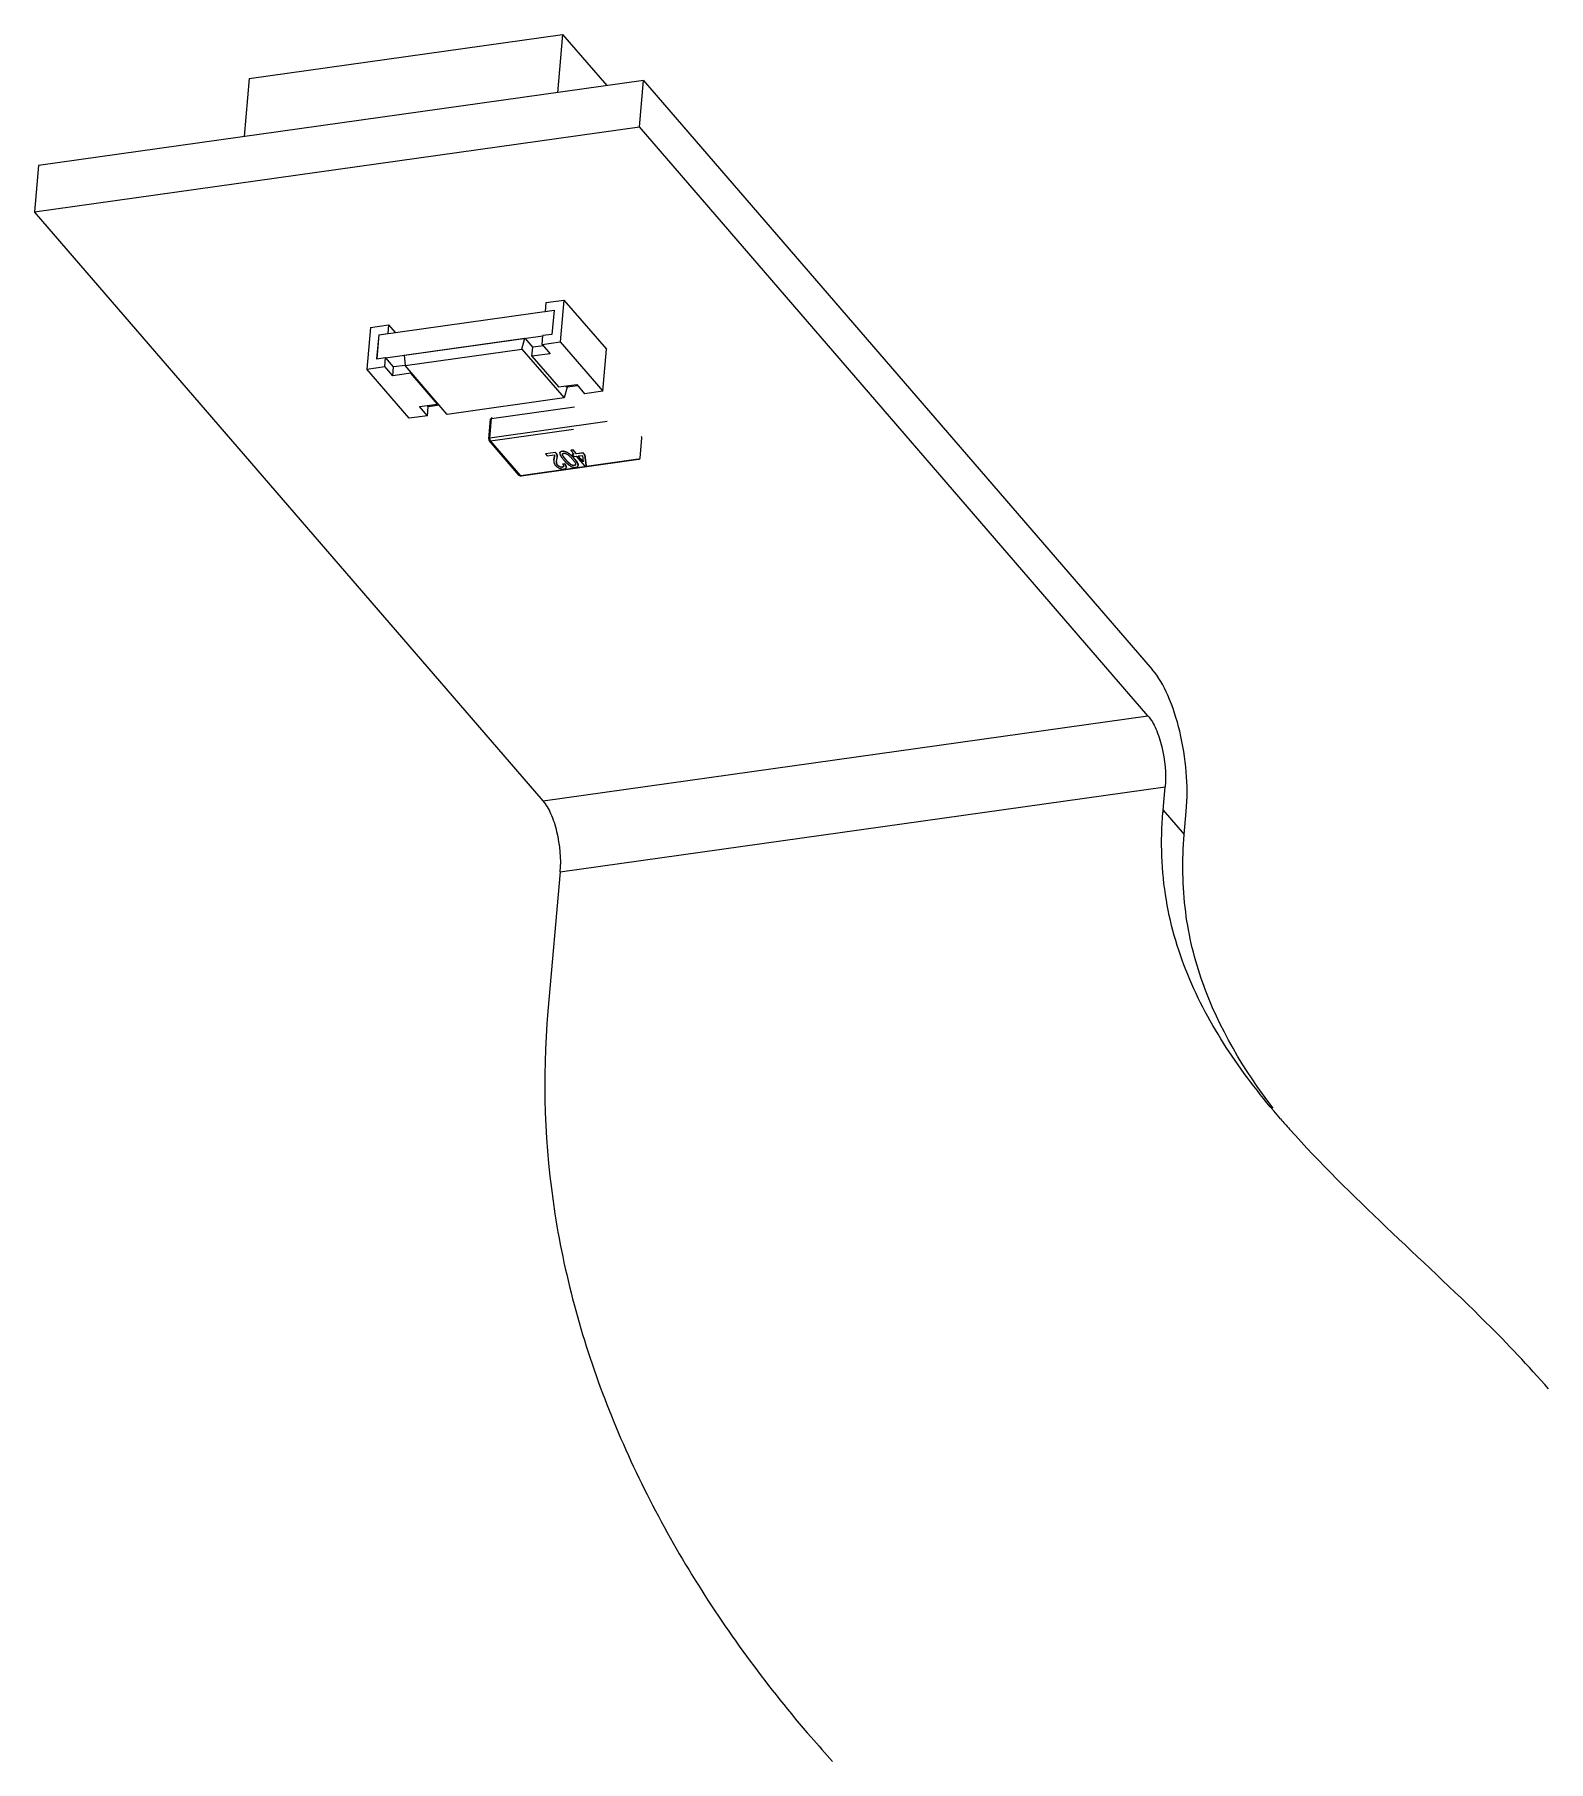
# Model space of a CAD drawing. Header units: millimetres. Extents: x 0 to 594, y 0 to 420.
# Drawn here: x 493.41 to 504.84, y 328.32 to 341.36 of the extents above; entities that cross this region are included whole.
import ezdxf

# ---------------------------------------------------------------- set-up
doc = ezdxf.new("R2010")
doc.units = ezdxf.units.MM
doc.header["$LTSCALE"] = 32.67
doc.layers.get('0').update_dxf_attribs({"linetype": 'CONTINUOUS'})

msp = doc.modelspace()

# ---------------------------------------------------------------- linework, layer by layer
at = {"color": 7, "linetype": 'CONTINUOUS'}
for p, q in [((495.033, 341.023), (497.399, 341.356)), ((497.399, 341.356), (497.36, 340.917)), ((497.399, 341.356), (497.732, 340.97)), ((498.01, 341.009), (493.443, 340.367)), ((495.033, 341.023), (494.994, 340.585)), ((497.979, 340.658), (498.01, 341.009)), ((498.01, 341.009), (501.849, 336.562)), ((493.412, 340.016), (497.979, 340.658)), ((501.818, 336.211), (497.979, 340.658)), ((493.443, 340.367), (493.412, 340.016)), ((497.252, 335.569), (493.412, 340.016)), ((497.272, 339.332), (497.266, 339.265)), ((497.272, 339.332), (497.409, 339.351)), ((497.409, 339.351), (497.381, 339.035)), ((497.409, 339.351), (497.73, 338.979)), ((496.012, 339.088), (497.334, 339.274)), ((497.266, 339.265), (497.334, 339.274)), ((497.267, 339.264), (497.266, 339.265)), ((497.334, 339.274), (497.318, 339.092)), ((495.948, 339.145), (495.92, 338.83)), ((495.948, 339.145), (496.085, 339.165)), ((496.012, 339.088), (495.995, 338.906)), ((496.012, 339.088), (495.996, 338.906)), ((496.012, 339.088), (496.079, 339.098)), ((496.012, 339.088), (496.012, 339.088)), ((496.063, 338.915), (497.25, 339.082)), ((496.085, 339.165), (496.079, 339.098)), ((496.079, 339.098), (496.08, 339.098)), ((496.085, 339.165), (496.136, 339.105)), ((496.202, 338.934), (497.113, 339.062)), ((497.092, 338.981), (497.113, 339.062)), ((497.113, 339.062), (497.173, 338.993)), ((497.244, 339.016), (497.25, 339.083)), ((497.318, 339.092), (497.25, 339.083)), ((495.995, 338.906), (496.063, 338.916)), ((496.057, 338.849), (496.063, 338.916)), ((496.123, 338.846), (496.063, 338.916)), ((496.202, 338.934), (496.209, 338.857)), ((496.209, 338.857), (497.092, 338.981)), ((497.092, 338.981), (497.411, 338.612)), ((497.167, 338.927), (497.173, 338.994)), ((497.304, 338.946), (497.167, 338.927)), ((497.167, 338.927), (497.368, 338.695)), ((497.254, 339.005), (497.173, 338.994)), ((497.244, 339.016), (497.381, 339.035)), ((497.244, 339.016), (497.304, 338.946)), ((497.381, 339.035), (497.702, 338.664)), ((497.702, 338.664), (497.73, 338.979)), ((495.92, 338.83), (496.057, 338.849)), ((496.241, 338.458), (495.92, 338.83)), ((496.117, 338.779), (496.057, 338.849)), ((496.117, 338.779), (496.123, 338.846)), ((496.254, 338.799), (496.117, 338.779)), ((496.209, 338.858), (496.123, 338.846)), ((496.528, 338.488), (496.209, 338.857)), ((496.254, 338.799), (496.255, 338.805)), ((496.455, 338.566), (496.254, 338.799)), ((497.368, 338.695), (497.505, 338.714)), ((497.432, 338.693), (497.411, 338.612)), ((497.424, 338.702), (497.432, 338.693)), ((497.514, 338.704), (497.432, 338.692)), ((497.505, 338.714), (497.565, 338.644)), ((497.702, 338.664), (497.565, 338.644)), ((496.318, 338.547), (496.455, 338.566)), ((496.378, 338.477), (496.318, 338.547)), ((496.384, 338.544), (496.375, 338.555)), ((496.378, 338.477), (496.384, 338.544)), ((496.469, 338.557), (496.383, 338.545)), ((496.455, 338.566), (496.455, 338.572)), ((497.411, 338.612), (496.528, 338.488)), ((496.863, 338.457), (497.489, 338.545)), ((496.378, 338.477), (496.241, 338.458)), ((496.841, 338.302), (496.854, 338.452)), ((496.85, 338.308), (496.863, 338.457)), ((497.736, 338.433), (496.85, 338.308)), ((497.072, 338.027), (496.845, 338.291)), ((496.855, 338.288), (497.48, 338.376)), ((497.083, 338.024), (496.855, 338.288)), ((497.985, 338.16), (497.998, 338.309)), ((497.969, 338.149), (497.083, 338.024)), ((497.972, 338.147), (497.086, 338.022)), ((497.345, 338.201), (497.27, 338.191)), ((497.345, 338.199), (497.27, 338.189)), ((497.27, 338.191), (497.27, 338.189)), ((497.27, 338.189), (497.283, 338.174)), ((497.283, 338.174), (497.337, 338.181)), ((497.335, 338.158), (497.335, 338.156)), ((497.339, 338.173), (497.338, 338.171)), ((497.345, 338.201), (497.345, 338.199)), ((497.353, 338.191), (497.353, 338.189)), ((497.395, 338.21), (497.395, 338.208)), ((497.397, 338.186), (497.398, 338.187)), ((497.423, 338.146), (497.423, 338.144)), ((497.432, 338.202), (497.432, 338.2)), ((497.463, 338.218), (497.462, 338.216)), ((497.477, 338.218), (497.462, 338.216)), ((497.462, 338.216), (497.487, 338.187)), ((497.478, 338.22), (497.463, 338.218)), ((497.473, 338.187), (497.472, 338.185)), ((497.487, 338.187), (497.472, 338.185)), ((497.472, 338.185), (497.486, 338.17)), ((497.486, 338.188), (497.473, 338.187)), ((497.478, 338.22), (497.477, 338.218)), ((497.503, 338.189), (497.477, 338.218)), ((497.503, 338.191), (497.478, 338.22)), ((497.486, 338.17), (497.501, 338.172)), ((497.486, 338.155), (497.486, 338.153)), ((497.501, 338.172), (497.564, 338.098)), ((497.554, 338.198), (497.503, 338.191)), ((497.554, 338.196), (497.503, 338.189)), ((497.503, 338.191), (497.503, 338.189)), ((497.516, 338.174), (497.548, 338.178)), ((497.553, 338.13), (497.516, 338.174)), ((497.553, 338.132), (497.517, 338.174)), ((497.548, 338.178), (497.553, 338.13)), ((497.554, 338.198), (497.554, 338.196)), ((497.567, 338.183), (497.554, 338.198)), ((497.567, 338.181), (497.554, 338.196)), ((497.567, 338.183), (497.567, 338.181)), ((497.567, 338.183), (497.576, 338.102)), ((497.576, 338.1), (497.567, 338.181)), ((497.359, 338.107), (497.359, 338.105)), ((497.397, 338.09), (497.397, 338.089)), ((497.4, 338.113), (497.4, 338.115)), ((497.4, 338.115), (497.416, 338.115)), ((497.416, 338.114), (497.4, 338.113)), ((497.407, 338.1), (497.407, 338.097)), ((497.416, 338.115), (497.416, 338.114)), ((497.487, 338.103), (497.487, 338.101)), ((497.497, 338.112), (497.497, 338.112)), ((497.497, 338.112), (497.497, 338.11)), ((497.564, 338.098), (497.576, 338.1)), ((497.576, 338.102), (497.576, 338.1)), ((497.252, 335.569), (501.818, 336.211)), ((497.381, 335.033), (501.947, 335.675)), ((501.932, 335.5), (501.947, 335.675)), ((501.932, 335.5), (502.092, 335.315)), ((502.092, 335.315), (502.107, 335.49)), ((497.381, 335.033), (497.288, 333.981))]:
    msp.add_line(p, q, dxfattribs=at)
for centre, radius, start, end in [((496.856, 338.301), 0.015, 174.944, 220.8161), ((497.983, 338.311), 0.015, 354.944, 40.8161), ((497.97, 338.162), 0.015, 278.0056, 354.9469), ((497.084, 338.037), 0.015, 220.8112, 277.9929), ((497.413, 338.123), 0.0612, 173.2561, 174.8983), ((504.802, 335.246), 2.882, 174.9481, 175.289), ((507.995, 337.639), 6.84, 220.8184, 221.6766), ((506.861, 335.05), 10.023, 220.8135, 222.2074)]:
    msp.add_arc(centre, radius, start, end, dxfattribs=at)
for points, knots in [([(496.854, 338.452), (496.854, 338.452), (496.855, 338.454), (496.857, 338.455), (496.86, 338.457), (496.862, 338.457), (496.863, 338.457)], [0, 0, 0, 0, 0.181948, 0.402603, 0.676847, 1, 1, 1, 1]), ([(496.863, 338.457), (496.863, 338.458), (496.863, 338.46), (496.864, 338.463), (496.865, 338.464), (496.866, 338.465), (496.867, 338.465)], [0, 0, 0, 0, 0.338858, 0.618113, 0.832885, 1, 1, 1, 1]), ([(496.85, 338.308), (496.849, 338.308), (496.846, 338.307), (496.844, 338.306), (496.842, 338.305), (496.841, 338.303), (496.841, 338.302)], [0, 0, 0, 0, 0.323153, 0.597397, 0.818052, 1, 1, 1, 1]), ([(496.845, 338.291), (496.845, 338.291), (496.846, 338.289), (496.85, 338.288), (496.853, 338.288), (496.855, 338.288)], [0, 0, 0, 0, 0.236843, 0.480159, 1, 1, 1, 1]), ([(496.855, 338.288), (496.854, 338.289), (496.852, 338.292), (496.851, 338.297), (496.85, 338.302), (496.85, 338.306), (496.85, 338.308)], [0, 0, 0, 0, 0.20295, 0.45832, 0.735872, 1, 1, 1, 1]), ([(497.332, 338.141), (497.333, 338.142), (497.333, 338.144), (497.333, 338.147), (497.334, 338.151), (497.335, 338.155), (497.335, 338.158)], [0, 0, 0, 0, 0.249398, 0.374262, 0.499158, 1, 1, 1, 1]), ([(497.335, 338.156), (497.335, 338.153), (497.334, 338.15), (497.333, 338.145), (497.333, 338.142), (497.332, 338.14), (497.332, 338.139)], [0, 0, 0, 0, 0.500842, 0.625738, 0.750602, 1, 1, 1, 1]), ([(497.332, 338.139), (497.332, 338.137), (497.332, 338.135), (497.332, 338.132), (497.332, 338.13), (497.332, 338.128), (497.333, 338.124), (497.334, 338.121), (497.335, 338.117), (497.337, 338.114), (497.338, 338.111), (497.341, 338.107), (497.343, 338.104), (497.344, 338.103)], [0, 0, 0, 0, 0.11448, 0.171892, 0.229496, 0.287487, 0.346087, 0.465424, 0.589364, 0.653745, 0.719533, 0.856163, 1, 1, 1, 1]), ([(497.335, 338.158), (497.336, 338.159), (497.336, 338.161), (497.337, 338.163), (497.337, 338.165), (497.337, 338.166), (497.338, 338.168), (497.338, 338.17), (497.338, 338.171), (497.338, 338.171)], [0, 0, 0, 0, 0.251069, 0.376226, 0.501355, 0.626372, 0.751136, 0.875772, 1, 1, 1, 1]), ([(497.338, 338.171), (497.338, 338.169), (497.337, 338.164), (497.336, 338.159), (497.335, 338.156)], [0, 0, 0, 0, 0.498184, 1, 1, 1, 1]), ([(497.337, 338.181), (497.338, 338.18), (497.338, 338.177), (497.339, 338.174), (497.339, 338.173)], [0, 0, 0, 0, 0.50592, 1, 1, 1, 1]), ([(497.345, 338.201), (497.347, 338.199), (497.35, 338.196), (497.352, 338.192), (497.353, 338.191)], [0, 0, 0, 0, 0.518343, 1, 1, 1, 1]), ([(497.353, 338.189), (497.352, 338.191), (497.349, 338.194), (497.347, 338.198), (497.345, 338.199)], [0, 0, 0, 0, 0.481657, 1, 1, 1, 1]), ([(497.352, 338.131), (497.353, 338.134), (497.354, 338.14), (497.355, 338.147), (497.356, 338.15), (497.356, 338.152)], [0, 0, 0, 0, 0.498829, 0.749094, 1, 1, 1, 1]), ([(497.353, 338.191), (497.353, 338.19), (497.354, 338.188), (497.356, 338.184), (497.357, 338.181), (497.358, 338.178), (497.359, 338.175), (497.359, 338.171), (497.359, 338.168), (497.359, 338.165)], [0, 0, 0, 0, 0.134108, 0.265071, 0.392917, 0.518421, 0.641484, 0.762318, 1, 1, 1, 1]), ([(497.359, 338.164), (497.359, 338.166), (497.359, 338.169), (497.359, 338.173), (497.358, 338.176), (497.357, 338.179), (497.356, 338.183), (497.354, 338.186), (497.353, 338.188), (497.353, 338.189)], [0, 0, 0, 0, 0.237682, 0.358516, 0.481579, 0.607083, 0.734929, 0.865892, 1, 1, 1, 1]), ([(497.356, 338.152), (497.357, 338.154), (497.358, 338.158), (497.359, 338.162), (497.359, 338.164)], [0, 0, 0, 0, 0.502178, 1, 1, 1, 1]), ([(497.378, 338.197), (497.378, 338.198), (497.379, 338.199), (497.379, 338.2), (497.379, 338.201), (497.38, 338.202), (497.381, 338.203), (497.381, 338.204), (497.383, 338.205), (497.384, 338.206), (497.386, 338.207), (497.388, 338.208), (497.391, 338.209), (497.394, 338.21), (497.395, 338.21)], [0, 0, 0, 0, 0.092958, 0.140296, 0.188291, 0.237455, 0.288826, 0.342768, 0.399428, 0.5234, 0.592605, 0.665968, 0.825188, 1, 1, 1, 1]), ([(497.395, 338.208), (497.394, 338.208), (497.391, 338.207), (497.388, 338.207), (497.386, 338.206), (497.384, 338.205), (497.383, 338.204), (497.381, 338.202), (497.38, 338.201), (497.38, 338.2), (497.379, 338.199), (497.379, 338.198), (497.378, 338.197), (497.378, 338.196), (497.378, 338.195)], [0, 0, 0, 0, 0.174812, 0.334032, 0.407395, 0.4766, 0.600572, 0.657232, 0.711174, 0.762545, 0.811709, 0.859704, 0.907042, 1, 1, 1, 1]), ([(497.378, 338.195), (497.378, 338.193), (497.378, 338.189), (497.379, 338.186), (497.38, 338.183), (497.381, 338.182), (497.381, 338.18), (497.382, 338.178), (497.383, 338.177), (497.384, 338.175), (497.386, 338.172), (497.389, 338.167), (497.392, 338.162), (497.396, 338.156), (497.4, 338.152), (497.403, 338.148), (497.406, 338.145), (497.408, 338.142)], [0, 0, 0, 0, 0.108041, 0.164247, 0.192983, 0.221968, 0.251313, 0.281161, 0.311384, 0.341832, 0.40359, 0.466598, 0.595589, 0.727967, 0.795156, 0.86272, 1, 1, 1, 1]), ([(497.395, 338.21), (497.397, 338.21), (497.4, 338.21), (497.405, 338.21), (497.41, 338.21), (497.417, 338.208), (497.423, 338.207), (497.428, 338.204), (497.431, 338.203), (497.432, 338.202)], [0, 0, 0, 0, 0.127123, 0.259341, 0.392875, 0.524048, 0.771798, 0.888095, 1, 1, 1, 1]), ([(497.432, 338.2), (497.431, 338.201), (497.428, 338.202), (497.423, 338.205), (497.417, 338.207), (497.41, 338.208), (497.405, 338.209), (497.4, 338.209), (497.397, 338.208), (497.395, 338.208)], [0, 0, 0, 0, 0.111905, 0.228202, 0.475952, 0.607125, 0.740659, 0.872877, 1, 1, 1, 1]), ([(497.423, 338.144), (497.42, 338.148), (497.416, 338.153), (497.41, 338.16), (497.407, 338.165), (497.403, 338.17), (497.401, 338.174), (497.399, 338.178), (497.398, 338.18), (497.397, 338.183), (497.397, 338.185), (497.397, 338.186)], [0, 0, 0, 0, 0.26857, 0.400049, 0.529332, 0.655654, 0.777689, 0.836549, 0.893154, 0.947307, 1, 1, 1, 1]), ([(497.398, 338.187), (497.398, 338.188), (497.398, 338.189), (497.399, 338.191), (497.401, 338.192), (497.403, 338.194), (497.405, 338.194), (497.407, 338.194)], [0, 0, 0, 0, 0.192219, 0.295073, 0.406573, 0.66728, 1, 1, 1, 1]), ([(497.398, 338.186), (497.398, 338.182), (497.4, 338.177), (497.404, 338.171), (497.409, 338.164), (497.415, 338.156), (497.42, 338.149), (497.423, 338.146)], [0, 0, 0, 0, 0.223654, 0.346135, 0.47256, 0.732587, 1, 1, 1, 1]), ([(497.407, 338.194), (497.408, 338.194), (497.41, 338.195), (497.414, 338.194), (497.417, 338.194), (497.42, 338.193), (497.423, 338.192), (497.426, 338.191), (497.428, 338.19), (497.431, 338.188), (497.433, 338.187), (497.436, 338.185), (497.44, 338.183), (497.443, 338.18), (497.447, 338.177), (497.45, 338.173), (497.455, 338.169), (497.46, 338.164), (497.465, 338.158), (497.469, 338.153), (497.471, 338.151)], [0, 0, 0, 0, 0.041344, 0.084336, 0.126828, 0.167651, 0.206953, 0.244765, 0.281179, 0.316632, 0.3507, 0.383411, 0.445913, 0.506034, 0.564082, 0.62077, 0.676669, 0.786507, 0.894064, 1, 1, 1, 1]), ([(497.408, 338.142), (497.409, 338.141), (497.412, 338.138), (497.415, 338.134), (497.419, 338.13), (497.423, 338.125), (497.428, 338.121), (497.431, 338.118), (497.435, 338.115), (497.438, 338.112), (497.442, 338.109), (497.447, 338.105), (497.453, 338.101), (497.458, 338.097), (497.464, 338.094), (497.469, 338.092), (497.472, 338.091), (497.477, 338.089), (497.481, 338.088), (497.485, 338.088), (497.49, 338.087), (497.495, 338.087), (497.498, 338.087), (497.499, 338.088)], [0, 0, 0, 0, 0.051406, 0.103331, 0.155611, 0.208766, 0.262979, 0.317976, 0.34627, 0.374779, 0.432531, 0.491646, 0.552167, 0.615081, 0.682236, 0.718191, 0.755947, 0.795187, 0.835747, 0.877236, 0.919057, 0.960271, 1, 1, 1, 1]), ([(497.423, 338.146), (497.425, 338.144), (497.429, 338.14), (497.435, 338.133), (497.441, 338.127), (497.446, 338.122), (497.451, 338.118), (497.455, 338.115), (497.458, 338.112), (497.461, 338.11), (497.463, 338.109), (497.466, 338.108), (497.468, 338.107), (497.471, 338.105), (497.474, 338.104), (497.477, 338.104), (497.481, 338.103), (497.484, 338.103), (497.486, 338.103), (497.487, 338.103)], [0, 0, 0, 0, 0.106003, 0.213727, 0.323429, 0.43615, 0.494368, 0.5542, 0.616575, 0.649386, 0.683262, 0.718344, 0.754873, 0.792582, 0.83195, 0.873189, 0.915837, 0.958794, 1, 1, 1, 1]), ([(497.487, 338.101), (497.486, 338.101), (497.484, 338.101), (497.481, 338.101), (497.477, 338.102), (497.474, 338.103), (497.471, 338.104), (497.468, 338.105), (497.466, 338.106), (497.463, 338.107), (497.461, 338.109), (497.458, 338.111), (497.454, 338.113), (497.451, 338.116), (497.446, 338.12), (497.441, 338.125), (497.434, 338.132), (497.429, 338.138), (497.425, 338.142), (497.423, 338.144)], [0, 0, 0, 0, 0.041206, 0.084163, 0.126811, 0.16805, 0.207418, 0.245127, 0.281656, 0.316738, 0.350614, 0.383425, 0.4458, 0.505632, 0.56385, 0.676571, 0.786273, 0.893997, 1, 1, 1, 1]), ([(497.432, 338.202), (497.434, 338.201), (497.437, 338.2), (497.441, 338.197), (497.445, 338.194), (497.449, 338.191), (497.453, 338.188), (497.456, 338.185), (497.46, 338.182), (497.466, 338.177), (497.473, 338.17), (497.481, 338.161), (497.484, 338.157), (497.486, 338.155)], [0, 0, 0, 0, 0.072654, 0.143138, 0.211253, 0.277925, 0.343087, 0.406723, 0.469303, 0.531071, 0.769894, 0.885842, 1, 1, 1, 1]), ([(497.486, 338.153), (497.484, 338.155), (497.481, 338.16), (497.473, 338.168), (497.466, 338.175), (497.459, 338.181), (497.456, 338.184), (497.452, 338.187), (497.449, 338.19), (497.445, 338.192), (497.441, 338.195), (497.437, 338.198), (497.434, 338.2), (497.432, 338.2)], [0, 0, 0, 0, 0.114158, 0.230106, 0.468929, 0.530697, 0.593277, 0.656913, 0.722075, 0.788747, 0.856862, 0.927346, 1, 1, 1, 1]), ([(497.471, 338.151), (497.474, 338.148), (497.479, 338.142), (497.489, 338.129), (497.495, 338.119), (497.497, 338.112)], [0, 0, 0, 0, 0.266389, 0.525351, 1, 1, 1, 1]), ([(497.486, 338.155), (497.488, 338.153), (497.491, 338.15), (497.494, 338.145), (497.499, 338.139), (497.505, 338.132), (497.51, 338.124), (497.512, 338.12), (497.513, 338.117), (497.513, 338.116), (497.514, 338.114), (497.515, 338.112), (497.515, 338.111), (497.516, 338.109), (497.516, 338.106), (497.516, 338.104), (497.516, 338.102)], [0, 0, 0, 0, 0.137184, 0.204717, 0.271888, 0.533179, 0.657988, 0.718467, 0.748227, 0.777759, 0.806897, 0.83549, 0.863713, 0.891672, 0.946346, 1, 1, 1, 1]), ([(497.516, 338.101), (497.516, 338.102), (497.516, 338.104), (497.516, 338.107), (497.515, 338.109), (497.514, 338.111), (497.514, 338.112), (497.513, 338.114), (497.513, 338.116), (497.511, 338.118), (497.509, 338.122), (497.505, 338.13), (497.499, 338.137), (497.494, 338.144), (497.491, 338.148), (497.488, 338.151), (497.486, 338.153)], [0, 0, 0, 0, 0.053654, 0.108328, 0.136287, 0.16451, 0.193103, 0.222241, 0.251773, 0.281533, 0.342012, 0.466821, 0.728112, 0.795283, 0.862816, 1, 1, 1, 1]), ([(497.985, 338.16), (497.985, 338.161), (497.984, 338.162), (497.984, 338.163), (497.983, 338.164)], [0, 0, 0, 0, 0.465093, 1, 1, 1, 1]), ([(497.083, 338.024), (497.081, 338.024), (497.078, 338.024), (497.074, 338.025), (497.073, 338.027), (497.072, 338.027)], [0, 0, 0, 0, 0.519841, 0.763157, 1, 1, 1, 1]), ([(497.086, 338.022), (497.085, 338.022), (497.084, 338.023), (497.083, 338.023), (497.083, 338.024)], [0, 0, 0, 0, 0.433644, 1, 1, 1, 1]), ([(497.344, 338.103), (497.345, 338.102), (497.347, 338.1), (497.349, 338.098), (497.352, 338.095), (497.356, 338.092), (497.361, 338.088), (497.369, 338.083), (497.375, 338.08), (497.382, 338.078), (497.387, 338.076), (497.392, 338.075), (497.396, 338.074), (497.4, 338.074), (497.403, 338.074), (497.405, 338.075), (497.407, 338.075), (497.408, 338.075)], [0, 0, 0, 0, 0.04768, 0.09677, 0.147549, 0.199836, 0.309992, 0.429112, 0.558135, 0.626865, 0.698966, 0.773957, 0.850721, 0.889057, 0.926967, 0.963878, 1, 1, 1, 1]), ([(497.352, 338.129), (497.352, 338.127), (497.352, 338.123), (497.353, 338.118), (497.355, 338.112), (497.358, 338.109), (497.359, 338.107)], [0, 0, 0, 0, 0.230755, 0.46742, 0.719795, 1, 1, 1, 1]), ([(497.359, 338.105), (497.358, 338.106), (497.357, 338.108), (497.355, 338.111), (497.354, 338.114), (497.352, 338.118), (497.352, 338.122), (497.352, 338.126), (497.352, 338.128), (497.352, 338.129)], [0, 0, 0, 0, 0.143989, 0.280703, 0.409264, 0.532238, 0.768255, 0.88422, 1, 1, 1, 1]), ([(497.359, 338.107), (497.36, 338.106), (497.362, 338.104), (497.367, 338.1), (497.371, 338.097), (497.376, 338.094), (497.378, 338.093), (497.381, 338.092), (497.385, 338.091), (497.389, 338.09), (497.394, 338.09), (497.396, 338.09), (497.397, 338.09)], [0, 0, 0, 0, 0.097435, 0.199879, 0.430205, 0.493392, 0.558731, 0.62709, 0.69892, 0.850126, 0.926597, 1, 1, 1, 1]), ([(497.397, 338.089), (497.395, 338.088), (497.393, 338.088), (497.389, 338.088), (497.385, 338.089), (497.381, 338.09), (497.378, 338.091), (497.376, 338.093), (497.371, 338.095), (497.366, 338.098), (497.362, 338.102), (497.36, 338.104), (497.359, 338.105)], [0, 0, 0, 0, 0.073403, 0.149874, 0.30108, 0.37291, 0.441269, 0.506608, 0.569795, 0.800121, 0.902565, 1, 1, 1, 1]), ([(497.397, 338.09), (497.397, 338.09), (497.399, 338.091), (497.401, 338.091), (497.403, 338.092), (497.404, 338.093), (497.405, 338.094), (497.406, 338.095), (497.407, 338.097), (497.407, 338.097)], [0, 0, 0, 0, 0.169213, 0.327002, 0.471327, 0.597815, 0.710143, 0.813122, 1, 1, 1, 1]), ([(497.407, 338.097), (497.407, 338.096), (497.407, 338.095), (497.406, 338.093), (497.405, 338.092), (497.403, 338.091), (497.401, 338.09), (497.399, 338.089), (497.397, 338.089), (497.397, 338.089)], [0, 0, 0, 0, 0.18744, 0.288512, 0.398556, 0.521952, 0.665216, 0.825789, 1, 1, 1, 1]), ([(497.4, 338.113), (497.4, 338.112), (497.402, 338.11), (497.404, 338.106), (497.406, 338.103), (497.407, 338.101), (497.407, 338.1)], [0, 0, 0, 0, 0.270199, 0.529023, 0.772294, 1, 1, 1, 1]), ([(497.408, 338.075), (497.409, 338.075), (497.412, 338.076), (497.416, 338.077), (497.419, 338.078), (497.422, 338.08), (497.424, 338.082), (497.426, 338.085), (497.427, 338.087), (497.427, 338.089)], [0, 0, 0, 0, 0.173407, 0.333176, 0.47658, 0.602502, 0.713187, 0.813965, 1, 1, 1, 1]), ([(497.416, 338.115), (497.418, 338.113), (497.42, 338.109), (497.423, 338.104), (497.425, 338.1), (497.427, 338.096), (497.427, 338.093), (497.427, 338.09)], [0, 0, 0, 0, 0.272913, 0.5306, 0.654311, 0.773371, 1, 1, 1, 1]), ([(497.427, 338.089), (497.427, 338.091), (497.426, 338.094), (497.425, 338.098), (497.423, 338.102), (497.42, 338.108), (497.417, 338.112), (497.416, 338.114)], [0, 0, 0, 0, 0.226629, 0.345689, 0.4694, 0.727087, 1, 1, 1, 1]), ([(497.487, 338.103), (497.488, 338.103), (497.49, 338.103), (497.492, 338.104), (497.493, 338.105), (497.495, 338.106), (497.496, 338.108), (497.497, 338.11), (497.497, 338.111)], [0, 0, 0, 0, 0.176176, 0.334816, 0.474195, 0.597256, 0.80773, 1, 1, 1, 1]), ([(497.497, 338.11), (497.497, 338.108), (497.496, 338.105), (497.492, 338.103), (497.49, 338.102), (497.488, 338.102), (497.487, 338.101)], [0, 0, 0, 0, 0.400007, 0.659333, 0.819538, 1, 1, 1, 1]), ([(497.499, 338.088), (497.5, 338.088), (497.503, 338.088), (497.506, 338.089), (497.509, 338.091), (497.512, 338.092), (497.513, 338.094), (497.514, 338.094), (497.514, 338.095), (497.515, 338.097), (497.516, 338.099), (497.516, 338.101)], [0, 0, 0, 0, 0.175274, 0.334704, 0.476403, 0.601555, 0.65752, 0.711149, 0.762589, 0.811971, 1, 1, 1, 1]), ([(502.107, 335.49), (502.116, 335.589), (502.114, 335.793), (502.067, 336.088), (501.983, 336.352), (501.899, 336.505), (501.849, 336.562)], [0, 0, 0, 0, 0.264128, 0.54168, 0.79705, 1, 1, 1, 1]), ([(501.818, 336.211), (501.843, 336.183), (501.885, 336.106), (501.942, 335.928), (501.956, 335.776), (501.947, 335.675)], [0, 0, 0, 0, 0.203262, 0.459073, 1, 1, 1, 1]), ([(497.381, 335.033), (497.39, 335.134), (497.375, 335.286), (497.319, 335.464), (497.277, 335.541), (497.252, 335.569)], [0, 0, 0, 0, 0.540927, 0.796738, 1, 1, 1, 1]), ([(502.819, 333.168), (502.68, 333.329), (502.42, 333.661), (502.112, 334.213), (501.927, 334.828), (501.912, 335.263), (501.93, 335.483)], [0, 0, 0, 0, 0.250916, 0.494969, 0.739686, 1, 1, 1, 1]), ([(502.763, 333.248), (502.543, 333.536), (502.256, 334.014), (502.08, 334.739), (502.075, 335.121), (502.092, 335.315)], [0, 0, 0, 0, 0.489837, 0.736887, 1, 1, 1, 1]), ([(497.288, 333.981), (497.243, 333.473), (497.28, 332.453), (497.686, 330.995), (498.363, 329.666), (498.953, 328.87), (499.275, 328.498)], [0, 0, 0, 0, 0.255892, 0.505441, 0.753516, 1, 1, 1, 1]), ([(504.841, 331.129), (504.691, 331.303), (504.053, 331.971), (503.348, 332.573), (502.887, 333.091)], [0, 0, 0, 0, 0.248558, 1, 1, 1, 1])]:
    msp.add_open_spline(points, degree=3, knots=knots, dxfattribs=at)

doc.saveas('drawing.dxf')
